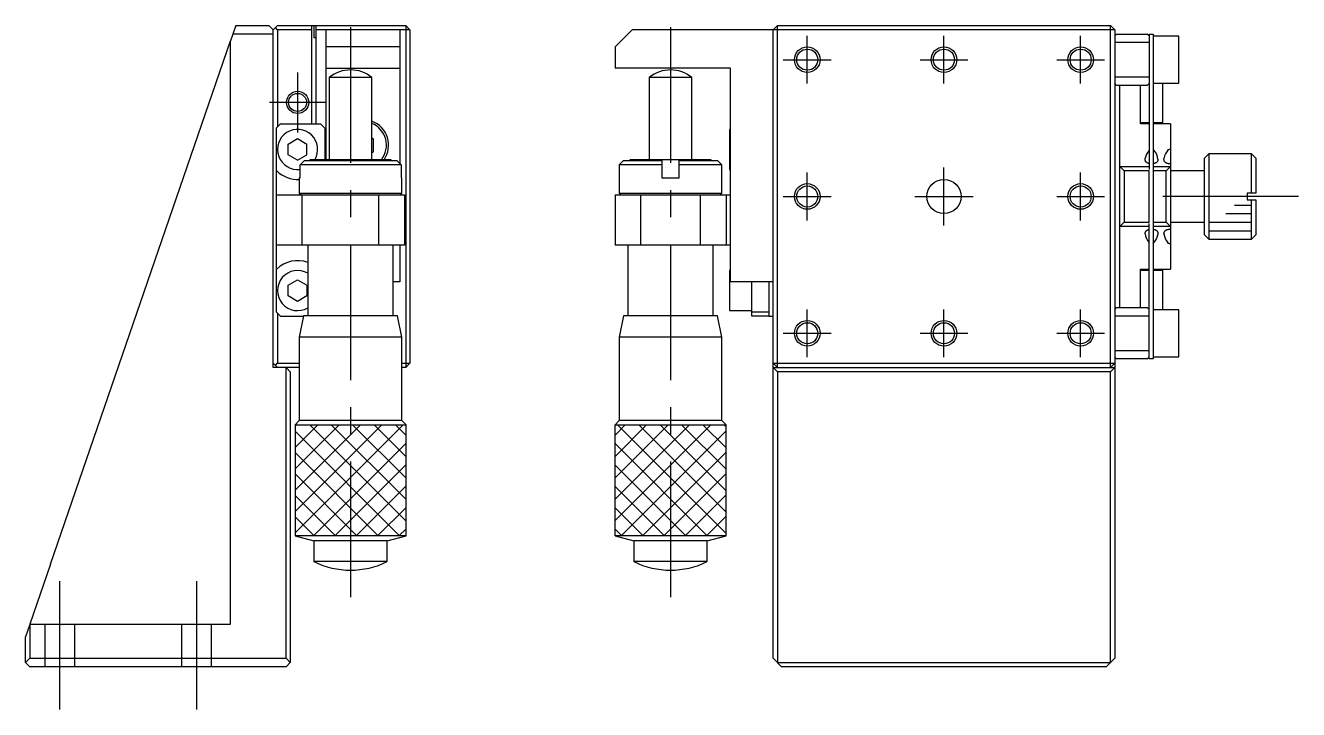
# Model space of a CAD drawing. Extents: x 0 to 312, y -8 to 225.
# Drawn here: x 0 to 149, y 75.9 to 155.9 of the extents above; entities that cross this region are included whole.
import ezdxf

# ---------------------------------------------------------------- set-up
doc = ezdxf.new("R2010")
doc.units = 0
doc.header["$LTSCALE"] = 0.5
doc.linetypes.add('CENTER', pattern=[50.8, 31.75, -6.35, 6.35, -6.35])
doc.linetypes.add('DASHED', pattern=[19.05, 12.7, -6.35])
for name, color, linetype in [('MSM_CENTER', 1, 'CENTER'), ('MSM_CONTINUOUS', 7, 'CONTINUOUS'), ('MSM_DASHED', 4, 'DASHED'), ('MSM_NARROW', 5, 'CONTINUOUS')]:
    doc.layers.add(name, color=color, linetype=linetype)

msp = doc.modelspace()

# ---------------------------------------------------------------- linework, layer by layer
at = {"layer": 'MSM_CENTER'}
for p, q in [((38.05, 155.705063), (38.05, 87.205064)), ((75.5, 155.705063), (75.5, 87.205064)), ((91.5, 149.105071), (91.5, 154.705071)), ((107.5, 149.105071), (107.5, 154.705071)), ((123.5, 149.105071), (123.5, 154.705071)), ((88.7, 151.905071), (94.3, 151.905071)), ((104.7, 151.905071), (110.3, 151.905071)), ((120.7, 151.905071), (126.3, 151.905071)), ((31.85, 150.40507), (31.85, 143.405072)), ((35.15, 146.905071), (28.55, 146.905071)), ((91.5, 133.105071), (91.5, 138.705071)), ((107.5, 132.505071), (107.5, 139.305071)), ((123.5, 133.105071), (123.5, 138.705071)), ((88.7, 135.905071), (94.3, 135.905071)), ((104.1, 135.905071), (110.9, 135.905071)), ((120.7, 135.905071), (126.3, 135.905071)), ((149, 135.905071), (132, 135.905071)), ((91.5, 117.105071), (91.5, 122.705071)), ((107.5, 117.105071), (107.5, 122.705071)), ((123.5, 117.105071), (123.5, 122.705071)), ((88.7, 119.905071), (94.3, 119.905071)), ((104.7, 119.905071), (110.3, 119.905071)), ((120.7, 119.905071), (126.3, 119.905071)), ((4, 90.905071), (4, 75.905071)), ((20, 90.905071), (20, 75.905071))]:
    msp.add_line(p, q, dxfattribs=at)
at = {"layer": 'MSM_CONTINUOUS'}
for p, q in [((24.619424, 155.905071), (24.275097, 154.905071)), ((24.619424, 155.905071), (28.5, 155.905071)), ((29, 155.405071), (28.5, 155.905071)), ((29, 155.405071), (29.5, 155.905071)), ((29, 155.405071), (29.35, 155.755071)), ((29, 115.905071), (29, 155.405071)), ((29.5, 155.405071), (29.25, 155.655071)), ((29.5, 155.905071), (44.5, 155.905071)), ((29.5, 155.405071), (29.5, 144.055071)), ((33.5, 155.405071), (29.5, 155.405071)), ((33.5, 144.405071), (33.5, 155.905071)), ((33.75, 155.905071), (33.75, 154.505071)), ((34, 155.905071), (34, 144.405071)), ((45, 155.405071), (34, 155.405071)), ((35.2, 140.205071), (35.2, 155.405071)), ((43.8, 155.405071), (43.8, 139.768614)), ((44.5, 155.905071), (44.5, 115.905071)), ((45, 155.405071), (44.5, 155.905071)), ((45, 155.405071), (45, 116.405071)), ((71, 155.405071), (69, 153.405071)), ((127.5, 155.405071), (71, 155.405071)), ((87.5, 155.405071), (88, 155.905071)), ((87.5, 81.905071), (87.5, 155.405071)), ((88, 115.905071), (88, 155.905071)), ((88, 155.905071), (127, 155.905071)), ((127, 115.905071), (127, 155.905071)), ((127.5, 155.405071), (127, 155.905071)), ((127.5, 155.405071), (127.5, 81.905071)), ((2.926785, 92.905071), (24, 154.106132)), ((24.275097, 154.905071), (24, 154.106132)), ((24, 85.905071), (24, 154.106132)), ((29, 154.905071), (24.275097, 154.905071)), ((33.75, 154.505071), (34, 154.505071)), ((127.5, 154.705071), (127.7, 154.905071)), ((131.5, 153.905071), (127.5, 153.905071)), ((127.7, 154.905071), (131.3, 154.905071)), ((131.5, 154.705071), (131.3, 154.905071)), ((131.5, 154.905071), (131.5, 139.054508)), ((131.5, 154.905071), (132, 154.905071)), ((132, 154.905071), (132, 116.905071)), ((135, 154.655071), (132, 154.655071)), ((135, 149.155071), (135, 154.655071)), ((43.8, 153.405071), (35.2, 153.405071)), ((69, 153.405071), (69, 150.905071)), ((35.2, 150.905071), (43.8, 150.905071)), ((82.5, 150.905071), (69, 150.905071)), ((82.5, 125.905071), (82.5, 150.905071)), ((40.549996, 149.827562), (35.550004, 149.827562)), ((35.550004, 149.827562), (35.550004, 140.205071)), ((40.549996, 140.205071), (40.549996, 149.827562)), ((77.999996, 149.827562), (73.000004, 149.827562)), ((73.000004, 149.827562), (73.000004, 140.205071)), ((77.999996, 140.205071), (77.999996, 149.827562)), ((127.5, 149.905071), (131.5, 149.905071)), ((127.7, 148.905071), (127.5, 149.105071)), ((131.3, 148.905071), (131.5, 149.105071)), ((132, 149.155071), (135, 149.155071)), ((133.1, 144.555071), (133.1, 149.155071)), ((131.3, 148.905071), (127.7, 148.905071)), ((128.1, 122.905071), (128.1, 148.905071)), ((130.5, 144.405071), (130.5, 148.905071)), ((130.5, 144.555071), (131.5, 144.555071)), ((132.000001, 145.905071), (132.000001, 139.405071)), ((132.000001, 144.555071), (133.1, 144.555071)), ((29.35, 143.905071), (29.85, 144.405071)), ((29.35, 143.905071), (29.35, 122.405071)), ((29.85, 144.405071), (34.55, 144.405071)), ((35.05, 143.905071), (34.55, 144.405071)), ((35.05, 143.905071), (35.05, 140.205071)), ((82.4, 143.755071), (82.4, 139.055071)), ((82.5, 143.755071), (82.4, 143.755071)), ((131.5, 144.405071), (130.5, 144.405071)), ((134, 144.405071), (132.000001, 144.405071)), ((134, 144.405071), (134, 127.405071)), ((30.75, 142.040156), (31.85, 142.675241)), ((30.75, 140.769985), (30.75, 142.040156)), ((31.85, 142.675241), (32.95, 142.040156)), ((32.95, 140.769985), (32.95, 142.040156)), ((40.75, 142.626758), (40.549996, 142.742231)), ((40.75, 141.183383), (40.75, 142.626758)), ((31.85, 140.1349), (30.75, 140.769985)), ((31.85, 140.1349), (32.95, 140.769985)), ((32.13392, 139.605071), (32.641673, 140.105071)), ((32.641673, 140.105071), (43.458327, 140.105071)), ((42.8, 140.205071), (33.3, 140.205071)), ((33.3, 140.205071), (33.3, 140.105071)), ((40.549996, 141.06791), (40.75, 141.183383)), ((42.8, 140.105071), (42.8, 140.205071)), ((43.458327, 140.105071), (43.96608, 139.605071)), ((70, 140.105071), (69.5, 139.605071)), ((70, 140.105071), (74.5, 140.105071)), ((80.25, 140.205071), (70.75, 140.205071)), ((70.75, 140.205071), (70.75, 140.10509)), ((74.5, 140.105071), (74.5, 138.105071)), ((76.5, 138.105071), (76.5, 140.105071)), ((76.5, 140.105071), (81, 140.105071)), ((80.25, 140.10509), (80.25, 140.205071)), ((81.5, 139.605071), (81, 140.105071)), ((131.05, 140.262765), (131.058584, 140.379733)), ((131.050102, 140.252875), (131.05, 140.262765)), ((131.051903, 140.212086), (131.050102, 140.252875)), ((131.056246, 140.172264), (131.051903, 140.212086)), ((131.063265, 140.133538), (131.056246, 140.172264)), ((131.073098, 140.09604), (131.063265, 140.133538)), ((131.082625, 140.068215), (131.073098, 140.09604)), ((131.093981, 140.0411), (131.082625, 140.068215)), ((132.000032, 141.389386), (132.079544, 141.317755)), ((132.520878, 140.07792), (132.509849, 140.049816)), ((132.530028, 140.106766), (132.520878, 140.07792)), ((132.537343, 140.136273), (132.530028, 140.106766)), ((132.544994, 140.1812), (132.537343, 140.136273)), ((132.549101, 140.227595), (132.544994, 140.1812)), ((132.55, 140.262798), (132.549101, 140.227595)), ((133.25, 140.262725), (133.263205, 140.409839)), ((133.250053, 140.253943), (133.25, 140.262725)), ((133.251477, 140.217752), (133.250053, 140.253943)), ((133.254917, 140.182195), (133.251477, 140.217752)), ((133.260464, 140.14738), (133.254917, 140.182195)), ((133.26821, 140.113416), (133.260464, 140.14738)), ((133.278246, 140.08041), (133.26821, 140.113416)), ((133.290663, 140.048471), (133.278246, 140.08041)), ((133.70113, 141.297039), (133.796292, 141.386698)), ((133.796292, 141.386698), (133.893304, 141.445405)), ((133.893304, 141.445405), (134, 141.468321)), ((138.5, 140.905071), (138, 140.405071)), ((138, 131.405071), (138, 140.405071)), ((138.5, 140.905071), (138.5, 130.905071)), ((143.5, 140.905071), (138.5, 140.905071)), ((143.5, 136.305071), (143.5, 140.905071)), ((144, 140.405071), (143.5, 140.905071)), ((144, 140.405071), (144, 136.305071)), ((29.419179, 138.886915), (29.35, 138.857543)), ((32.13392, 138.105071), (32.13392, 139.605071)), ((43.96608, 139.605071), (32.13392, 139.605071)), ((43.96608, 139.605071), (43.96608, 138.105071)), ((74.5, 139.605071), (69.5, 139.605071)), ((69.5, 139.605071), (69.5, 136.305071)), ((81.5, 139.605071), (76.5, 139.605071)), ((81.5, 136.305071), (81.5, 139.605071)), ((82.4, 139.055071), (82.5, 139.055071)), ((128.1, 139.405071), (128.6, 138.905071)), ((128.1, 139.405071), (131.5, 139.405071)), ((131.5, 138.905071), (128.6, 138.905071)), ((128.6, 138.905071), (128.6, 132.905071)), ((131.107198, 140.014772), (131.093981, 140.0411)), ((131.122312, 139.98931), (131.107198, 140.014772)), ((131.139354, 139.964792), (131.122312, 139.98931)), ((131.15836, 139.941297), (131.139354, 139.964792)), ((131.177644, 139.920611), (131.15836, 139.941297)), ((131.198718, 139.900774), (131.177644, 139.920611)), ((131.221536, 139.881846), (131.198718, 139.900774)), ((131.246056, 139.863883), (131.221536, 139.881846)), ((131.272231, 139.846942), (131.246056, 139.863883)), ((131.30002, 139.83108), (131.272231, 139.846942)), ((131.325256, 139.818299), (131.30002, 139.83108)), ((131.351755, 139.806283), (131.325256, 139.818299)), ((131.379426, 139.795056), (131.351755, 139.806283)), ((131.408178, 139.784639), (131.379426, 139.795056)), ((131.437919, 139.775053), (131.408178, 139.784639)), ((131.468556, 139.766321), (131.437919, 139.775053)), ((131.5, 139.758465), (131.468556, 139.766321)), ((131.5, 132.905071), (131.5, 138.905071)), ((132.024953, 139.743666), (132, 139.739844)), ((132, 139.405071), (134, 139.405071)), ((133.5, 138.905071), (132, 138.905071)), ((132.049576, 139.747955), (132.024953, 139.743666)), ((132.073817, 139.752706), (132.049576, 139.747955)), ((132.104128, 139.759449), (132.073817, 139.752706)), ((132.133789, 139.766978), (132.104128, 139.759449)), ((132.16272, 139.775277), (132.133789, 139.766978)), ((132.19084, 139.784328), (132.16272, 139.775277)), ((132.218068, 139.794114), (132.19084, 139.784328)), ((132.244323, 139.804617), (132.218068, 139.794114)), ((132.269524, 139.81582), (132.244323, 139.804617)), ((132.29359, 139.827706), (132.269524, 139.81582)), ((132.319631, 139.842096), (132.29359, 139.827706)), ((132.344311, 139.857421), (132.319631, 139.842096)), ((132.367596, 139.873635), (132.344311, 139.857421)), ((132.389451, 139.890693), (132.367596, 139.873635)), ((132.40984, 139.908551), (132.389451, 139.890693)), ((132.42873, 139.927163), (132.40984, 139.908551)), ((132.446085, 139.946484), (132.42873, 139.927163)), ((132.46506, 139.970788), (132.446085, 139.946484)), ((132.481984, 139.996167), (132.46506, 139.970788)), ((132.496899, 140.022537), (132.481984, 139.996167)), ((132.509849, 140.049816), (132.496899, 140.022537)), ((133.305552, 140.017709), (133.290663, 140.048471)), ((133.319536, 139.99364), (133.305552, 140.017709)), ((133.335301, 139.970329), (133.319536, 139.99364)), ((133.352847, 139.947844), (133.335301, 139.970329)), ((133.372173, 139.926251), (133.352847, 139.947844)), ((133.393279, 139.905618), (133.372173, 139.926251)), ((133.416165, 139.886013), (133.393279, 139.905618)), ((133.438853, 139.868886), (133.416165, 139.886013)), ((133.463139, 139.852606), (133.438853, 139.868886)), ((133.48895, 139.837215), (133.463139, 139.852606)), ((133.516213, 139.822753), (133.48895, 139.837215)), ((133.5, 138.905071), (134, 139.405071)), ((133.5, 132.905071), (133.5, 138.905071)), ((133.544855, 139.809262), (133.516213, 139.822753)), ((133.574803, 139.796784), (133.544855, 139.809262)), ((133.600911, 139.787108), (133.574803, 139.796784)), ((133.627976, 139.778111), (133.600911, 139.787108)), ((133.655911, 139.769806), (133.627976, 139.778111)), ((133.684627, 139.762204), (133.655911, 139.769806)), ((133.714037, 139.755317), (133.684627, 139.762204)), ((133.744054, 139.749159), (133.714037, 139.755317)), ((133.774591, 139.743741), (133.744054, 139.749159)), ((133.805699, 139.739048), (133.774591, 139.743741)), ((133.837362, 139.735069), (133.805699, 139.739048)), ((133.869465, 139.731807), (133.837362, 139.735069)), ((133.901894, 139.729264), (133.869465, 139.731807)), ((133.934536, 139.727444), (133.901894, 139.729264)), ((133.967276, 139.72635), (133.934536, 139.727444)), ((134, 139.725985), (133.967276, 139.72635)), ((138, 138.905071), (134, 138.905071)), ((32.05, 138.105071), (32.13392, 138.105071)), ((32.05, 138.105071), (32.05, 136.305071)), ((43.96608, 138.105071), (44.05, 138.105071)), ((44.05, 136.305071), (44.05, 138.105071)), ((74.5, 138.105071), (76.5, 138.105071)), ((29.35, 136.105071), (44.35, 136.105071)), ((32.05, 136.305071), (44.05, 136.305071)), ((32.05, 136.305071), (32.25, 136.105071)), ((32.35, 136.105071), (32.35, 130.205071)), ((41.35, 130.205071), (41.35, 136.105071)), ((43.85, 136.105071), (44.05, 136.305071)), ((44.35, 136.105071), (44.35, 130.205071)), ((69, 136.105071), (82.5, 136.105071)), ((69, 136.105071), (69, 130.205071)), ((69.5, 136.305071), (81.5, 136.305071)), ((69.5, 136.305071), (69.7, 136.105071)), ((72, 136.105071), (72, 130.205071)), ((79, 130.205071), (79, 136.105071)), ((81.3, 136.105071), (81.5, 136.305071)), ((82, 136.105071), (82, 130.205071)), ((144, 136.305071), (143, 136.305071)), ((143, 136.305071), (143, 135.505071)), ((143, 135.505071), (144, 135.505071)), ((143.5, 130.905071), (143.5, 135.505071)), ((144, 135.505071), (144, 131.405071)), ((128.6, 132.905071), (128.1, 132.405071)), ((128.6, 132.905071), (131.5, 132.905071)), ((131.5, 116.905071), (131.5, 132.755647)), ((132, 132.905071), (133.5, 132.905071)), ((134, 132.405071), (133.5, 132.905071)), ((134, 132.905071), (138, 132.905071)), ((131.5, 132.405071), (128.1, 132.405071)), ((131.05, 131.547478), (131.050003, 131.54953)), ((131.050003, 131.54953), (131.051032, 131.58513)), ((131.051032, 131.58513), (131.053976, 131.62013)), ((131.053976, 131.62013), (131.058921, 131.65443)), ((131.058921, 131.65443), (131.065954, 131.687928)), ((131.065954, 131.687928), (131.075163, 131.720525)), ((131.075163, 131.720525), (131.086634, 131.75212)), ((131.086634, 131.75212), (131.100454, 131.782611)), ((131.100454, 131.782611), (131.113389, 131.806352)), ((131.113389, 131.806352), (131.12801, 131.829402)), ((131.12801, 131.829402), (131.144317, 131.851698)), ((131.144317, 131.851698), (131.162309, 131.873179)), ((131.162309, 131.873179), (131.181986, 131.893782)), ((131.181986, 131.893782), (131.203346, 131.913446)), ((131.203346, 131.913446), (131.226389, 131.932108)), ((131.226389, 131.932108), (131.248149, 131.947717)), ((131.248149, 131.947717), (131.271336, 131.96259)), ((131.271336, 131.96259), (131.295877, 131.976695)), ((131.295877, 131.976695), (131.321701, 131.990004)), ((131.321701, 131.990004), (131.348735, 132.002485)), ((131.348735, 132.002485), (131.376907, 132.014108)), ((131.376907, 132.014108), (131.406144, 132.024842)), ((131.406144, 132.024842), (131.436374, 132.034658)), ((131.436374, 132.034658), (131.46772, 132.04361)), ((131.46772, 132.04361), (131.5, 132.051676)), ((134, 132.405071), (132, 132.405071)), ((132, 132.070298), (132.032393, 132.065225)), ((132.000001, 132.405071), (132.000001, 125.905071)), ((132.032393, 132.065225), (132.064279, 132.059342)), ((132.064279, 132.059342), (132.095556, 132.052661)), ((132.095556, 132.052661), (132.126119, 132.045193)), ((132.126119, 132.045193), (132.155863, 132.036953)), ((132.155863, 132.036953), (132.184684, 132.027952)), ((132.184684, 132.027952), (132.212478, 132.018204)), ((132.212478, 132.018204), (132.239197, 132.007708)), ((132.239197, 132.007708), (132.264948, 131.99643)), ((132.264948, 131.99643), (132.289679, 131.984395)), ((132.289679, 131.984395), (132.313337, 131.971631)), ((132.313337, 131.971631), (132.335871, 131.958165)), ((132.335871, 131.958165), (132.357229, 131.944023)), ((132.357229, 131.944023), (132.37736, 131.929233)), ((132.37736, 131.929233), (132.400589, 131.910024)), ((132.400589, 131.910024), (132.422064, 131.88979)), ((132.422064, 131.88979), (132.441779, 131.868598)), ((132.441779, 131.868598), (132.459731, 131.846513)), ((132.459731, 131.846513), (132.475916, 131.823601)), ((132.475916, 131.823601), (132.49033, 131.799927)), ((132.49033, 131.799927), (132.505689, 131.769806)), ((132.505689, 131.769806), (132.51861, 131.738514)), ((132.51861, 131.738514), (132.529182, 131.70616)), ((132.529182, 131.70616), (132.537489, 131.672848)), ((132.537489, 131.672848), (132.54362, 131.638686)), ((132.55, 131.547353), (132.539225, 131.415312)), ((132.54362, 131.638686), (132.54766, 131.603779)), ((132.54766, 131.603779), (132.549696, 131.568233)), ((132.549696, 131.568233), (132.55, 131.547353)), ((133.25, 131.547469), (133.251044, 131.585302)), ((133.251044, 131.585302), (133.254591, 131.625358)), ((133.254591, 131.625358), (133.260781, 131.664465)), ((133.260781, 131.664465), (133.269745, 131.702471)), ((133.269745, 131.702471), (133.281617, 131.739227)), ((133.281617, 131.739227), (133.296527, 131.774582)), ((133.296527, 131.774582), (133.309083, 131.798835)), ((133.309083, 131.798835), (133.32335, 131.822393)), ((133.32335, 131.822393), (133.339332, 131.845192)), ((133.339332, 131.845192), (133.357029, 131.867169)), ((133.357029, 131.867169), (133.376446, 131.888259)), ((133.376446, 131.888259), (133.397584, 131.908398)), ((133.397584, 131.908398), (133.420445, 131.927522)), ((133.420445, 131.927522), (133.442087, 131.943529)), ((133.442087, 131.943529), (133.465195, 131.958789)), ((133.465195, 131.958789), (133.489694, 131.97327)), ((133.489694, 131.97327), (133.515514, 131.986939)), ((133.515514, 131.986939), (133.542582, 131.999765)), ((133.542582, 131.999765), (133.570825, 132.011716)), ((133.570825, 132.011716), (133.600171, 132.02276)), ((133.600171, 132.02276), (133.630548, 132.032863)), ((133.630548, 132.032863), (133.657451, 132.040794)), ((133.657451, 132.040794), (133.685172, 132.04808)), ((133.685172, 132.04808), (133.713621, 132.054713)), ((133.713621, 132.054713), (133.742707, 132.060685)), ((133.742707, 132.060685), (133.772342, 132.06599)), ((133.772342, 132.06599), (133.802436, 132.070619)), ((133.802436, 132.070619), (133.832899, 132.074565)), ((133.832899, 132.074565), (133.863642, 132.077821)), ((133.863642, 132.077821), (133.897397, 132.08059)), ((133.897397, 132.08059), (133.931464, 132.08257)), ((133.931464, 132.08257), (133.965709, 132.083759)), ((133.965709, 132.083759), (134, 132.084156)), ((138, 131.405071), (138.5, 130.905071)), ((143.5, 130.905071), (144, 131.405071)), ((44.35, 130.205071), (29.35, 130.205071)), ((33.05, 130.205071), (33.05, 121.955071)), ((43.05, 121.955071), (43.05, 130.205071)), ((43.8, 130.205071), (43.8, 125.905071)), ((82.5, 130.205071), (69, 130.205071)), ((70.5, 130.205071), (70.5, 121.955071)), ((80.5, 121.955071), (80.5, 130.205071)), ((133.797867, 130.422379), (133.70619, 130.507248)), ((133.886628, 130.367642), (133.797867, 130.422379)), ((134, 130.34182), (133.886628, 130.367642)), ((138.5, 130.905071), (143.5, 130.905071)), ((29.419179, 127.423226), (29.35, 127.452598)), ((82.4, 127.255071), (82.4, 122.555071)), ((82.5, 127.255071), (82.4, 127.255071)), ((130.5, 127.405071), (131.5, 127.405071)), ((130.5, 122.905071), (130.5, 127.405071)), ((131.5, 127.255071), (130.5, 127.255071)), ((132.000001, 127.405071), (134, 127.405071)), ((133.1, 127.255071), (132.000001, 127.255071)), ((133.1, 122.655071), (133.1, 127.255071)), ((30.75, 125.540156), (31.85, 126.175241)), ((30.75, 124.269985), (30.75, 125.540156)), ((31.85, 126.175241), (32.95, 125.540156)), ((32.95, 125.540156), (32.95, 124.269985)), ((43.8, 125.905071), (43.05, 125.905071)), ((87.5, 125.905071), (82.5, 125.905071)), ((85, 121.905071), (85, 125.905071)), ((87, 125.905071), (87, 121.905069)), ((31.85, 123.6349), (30.75, 124.269985)), ((32.95, 124.269985), (31.85, 123.6349)), ((29.85, 121.905071), (29.35, 122.405071)), ((29.5, 122.255071), (29.5, 116.405071)), ((82.4, 122.555071), (85, 122.555071)), ((85, 122.405071), (87, 122.405071)), ((127.5, 122.705071), (127.7, 122.905071)), ((127.7, 122.905071), (131.3, 122.905071)), ((131.5, 122.705071), (131.3, 122.905071)), ((135, 122.655071), (132, 122.655071)), ((135, 117.155071), (135, 122.655071)), ((29.85, 121.905071), (32.540003, 121.905071)), ((32.550003, 121.955071), (32.050004, 119.455072)), ((43.549997, 121.955071), (32.550003, 121.955071)), ((44.049996, 119.455072), (43.549997, 121.955071)), ((70.000003, 121.955071), (69.500004, 119.455072)), ((80.999997, 121.955071), (70.000003, 121.955071)), ((81.499996, 119.455072), (80.999997, 121.955071)), ((87, 121.905069), (85, 121.905071)), ((87, 121.905069), (87.5, 121.905069)), ((131.5, 121.905071), (127.5, 121.905071)), ((44.049996, 119.455072), (32.050004, 119.455072)), ((32.050004, 119.455072), (32.050004, 109.705067)), ((44.049996, 109.705067), (44.049996, 119.455072)), ((81.499996, 119.455072), (69.500004, 119.455072)), ((69.500004, 119.455072), (69.500004, 109.705067)), ((81.499996, 109.705067), (81.499996, 119.455072)), ((127.5, 117.905071), (131.5, 117.905071)), ((29, 116.405071), (29.35, 116.055071)), ((29.5, 115.905071), (29, 116.405071)), ((29.25, 116.155071), (29.5, 116.405071)), ((29.5, 116.405071), (32.050004, 116.405071)), ((44.049996, 116.405071), (45, 116.405071)), ((44.5, 115.905071), (45, 116.405071)), ((87.5, 116.405071), (127.5, 116.405071)), ((88, 115.905071), (87.5, 116.405071)), ((127, 115.905071), (127.5, 116.405071)), ((127.7, 116.905071), (127.5, 117.105071)), ((131.3, 116.905071), (127.7, 116.905071)), ((131.3, 116.905071), (131.5, 117.105071)), ((132, 116.905071), (131.5, 116.905071)), ((132, 117.155071), (135, 117.155071)), ((32.050004, 115.905071), (29, 115.905071)), ((30.5, 81.905071), (30.5, 115.905071)), ((30.5, 115.905071), (31, 115.405071)), ((31, 115.405071), (31, 81.405071)), ((44.5, 115.905071), (44.049996, 115.905071)), ((87.5, 115.905071), (88, 115.405071)), ((87.5, 115.905071), (127.5, 115.905071)), ((88, 115.405071), (88, 81.405071)), ((127, 115.405071), (88, 115.405071)), ((127, 115.405071), (127.5, 115.905071)), ((127, 81.405071), (127, 115.405071)), ((32.050004, 109.705067), (31.550001, 109.205065)), ((31.550001, 109.205065), (31.550001, 96.205064)), ((31.550001, 109.205065), (44.549999, 109.205065)), ((44.049996, 109.705067), (32.050004, 109.705067)), ((44.549999, 109.205065), (44.049996, 109.705067)), ((44.549999, 96.205064), (44.549999, 109.205065)), ((69.500004, 109.705067), (69.000001, 109.205065)), ((69.000001, 109.205065), (81.999999, 109.205065)), ((69.000001, 96.205064), (69.000001, 109.205065)), ((81.499996, 109.705067), (69.500004, 109.705067)), ((81.999999, 109.205065), (81.499996, 109.705067)), ((81.999999, 96.205064), (81.999999, 109.205065)), ((44.549999, 96.205064), (31.550001, 96.205064)), ((31.550001, 96.205064), (33.75, 95.615576)), ((42.35, 95.615576), (33.75, 95.615576)), ((33.75, 95.615576), (33.75, 93.205065)), ((42.35, 95.615576), (44.549999, 96.205064)), ((42.35, 93.205065), (42.35, 95.615576)), ((69.000001, 96.205064), (71.2, 95.615576)), ((81.999999, 96.205064), (69.000001, 96.205064)), ((79.8, 95.615576), (71.2, 95.615576)), ((71.2, 95.615576), (71.2, 93.205065)), ((79.8, 95.615576), (81.999999, 96.205064)), ((79.8, 93.205065), (79.8, 95.615576)), ((2.926785, 92.905071), (0.516491, 85.905071)), ((42.35, 93.205065), (33.75, 93.205065)), ((79.8, 93.205065), (71.2, 93.205065)), ((0.5, 85.857176), (0, 84.405071)), ((0.516491, 85.905071), (0.5, 85.857176)), ((0.5, 85.857176), (0.5, 81.905071)), ((0.516491, 85.905071), (24, 85.905071)), ((0, 81.405071), (0, 84.405071)), ((0.5, 81.905071), (0, 81.405071)), ((0, 81.405071), (0.5, 80.905071)), ((0.5, 81.905071), (30.5, 81.905071)), ((30.5, 80.905071), (0.5, 80.905071)), ((31, 81.405071), (30.5, 81.905071)), ((30.5, 80.905071), (31, 81.405071)), ((87.5, 81.905071), (88.5, 80.905071)), ((88, 81.405071), (127, 81.405071)), ((126.5, 80.905071), (88.5, 80.905071)), ((127.5, 81.905071), (126.5, 80.905071))]:
    msp.add_line(p, q, dxfattribs=at)
for centre, radius in [((91.5, 151.905071), 1.2295), ((107.5, 151.905071), 1.2295), ((123.5, 151.905071), 1.2295), ((31.85, 146.905071), 1.0565), ((91.5, 135.905071), 1.2295), ((107.5, 135.905071), 2), ((123.5, 135.905071), 1.2295), ((91.5, 119.905071), 1.2295), ((107.5, 119.905071), 1.2295), ((123.5, 119.905071), 1.2295)]:
    msp.add_circle(centre, radius, dxfattribs=at)
for centre, radius, start, end in [((38.05, 146.705066), 3.999997, 51.317811, 128.682189), ((75.499997, 146.705066), 3.999997, 51.317795, 128.682173), ((39.5, 141.905071), 3, 325.481892, 69.512766), ((31.85, 141.405071), 2.35, 329.293644, 276.93924727), ((39.5, 141.905071), 2.75, 321.816518, 67.5537118), ((133.013188, 140.002285), 1.990715, 139.47983532, 169.07029629), ((130.70587, 140.07279), 1.853893, 5.88266192, 42.18611397), ((135.200148, 140.005438), 1.978709, 139.25077852, 168.20700869), ((31.85, 141.405071), 3.5, 226.010986, 273.275829), ((132.879747, 131.729889), 1.838817, 185.693117, 221.386932), ((130.693711, 131.77239), 1.879741, 314.02568516, 349.04947845), ((135.100082, 131.738682), 1.859937, 185.90079989, 221.4590073), ((31.85, 124.905071), 3.5, 69.948957, 133.989014), ((31.85, 124.905071), 2.35, 59.293644, 300.706356), ((38.05, 101.950065), 9.745001, 243.816209, 296.183791), ((75.499998, 101.950065), 9.745001, 243.816215, 296.183798)]:
    msp.add_arc(centre, radius, start, end, dxfattribs=at)
at = {"layer": 'MSM_DASHED'}
for p, q in [((2.25, 85.905071), (2.25, 80.905071)), ((5.75, 85.905071), (5.75, 80.905071)), ((18.25, 85.905071), (18.25, 80.905071)), ((21.75, 85.905071), (21.75, 80.905071))]:
    msp.add_line(p, q, dxfattribs=at)
at = {"layer": 'MSM_NARROW'}
for p, q in [((141.5, 134.905071), (143.5, 134.905071)), ((138.5, 132.905071), (143.5, 132.905071)), ((140.5, 133.905071), (143.5, 133.905071)), ((138.5, 131.905071), (143.5, 131.905071)), ((31.550001, 109.050001), (31.705065, 109.205065)), ((31.550001, 106.550001), (34.205065, 109.205065)), ((31.550001, 104.050001), (36.705065, 109.205065)), ((31.550001, 101.550001), (39.205065, 109.205065)), ((31.550001, 99.050001), (41.705065, 109.205065)), ((31.550001, 96.550001), (44.205065, 109.205065)), ((33.294935, 109.205065), (44.549999, 97.950001)), ((35.794935, 109.205065), (44.549999, 100.450001)), ((38.294935, 109.205065), (44.549999, 102.950001)), ((40.794935, 109.205065), (44.549999, 105.450001)), ((43.294935, 109.205065), (44.549999, 107.950001)), ((69.000001, 108.000001), (70.205065, 109.205065)), ((69.000001, 105.500001), (72.705065, 109.205065)), ((69.000001, 103.000001), (75.205065, 109.205065)), ((69.000001, 100.500001), (77.705065, 109.205065)), ((69.000001, 98.000001), (80.205065, 109.205065)), ((69.294935, 109.205065), (81.999999, 96.500001)), ((71.794935, 109.205065), (81.999999, 99.000001)), ((74.294935, 109.205065), (81.999999, 101.500001)), ((76.794935, 109.205065), (81.999999, 104.000001)), ((79.294935, 109.205065), (81.999999, 106.500001)), ((81.794935, 109.205065), (81.999999, 109.000001)), ((31.550001, 108.449999), (43.794936, 96.205064)), ((69.705064, 96.205064), (81.999999, 108.499999)), ((31.550001, 105.949999), (41.294936, 96.205064)), ((33.705064, 96.205064), (44.549999, 107.049999)), ((69.000001, 106.999999), (79.794936, 96.205064)), ((72.205064, 96.205064), (81.999999, 105.999999)), ((36.205064, 96.205064), (44.549999, 104.549999)), ((69.000001, 104.499999), (77.294936, 96.205064)), ((31.550001, 103.449999), (38.794936, 96.205064)), ((74.705064, 96.205064), (81.999999, 103.499999)), ((38.705064, 96.205064), (44.549999, 102.049999)), ((69.000001, 101.999999), (74.794936, 96.205064)), ((31.550001, 100.949999), (36.294936, 96.205064)), ((77.205064, 96.205064), (81.999999, 100.999999)), ((31.550001, 98.449999), (33.794936, 96.205064)), ((41.205064, 96.205064), (44.549999, 99.549999)), ((69.000001, 99.499999), (72.294936, 96.205064)), ((79.705064, 96.205064), (81.999999, 98.499999)), ((43.705064, 96.205064), (44.549999, 97.049999)), ((69.000001, 96.999999), (69.794936, 96.205064))]:
    msp.add_line(p, q, dxfattribs=at)
for centre, radius in [((91.5, 151.905071), 1.5), ((107.5, 151.905071), 1.5), ((123.5, 151.905071), 1.5), ((31.85, 146.905071), 1.3), ((91.5, 135.905071), 1.5), ((123.5, 135.905071), 1.5), ((91.5, 119.905071), 1.5), ((107.5, 119.905071), 1.5), ((123.5, 119.905071), 1.5)]:
    msp.add_circle(centre, radius, dxfattribs=at)

doc.saveas('drawing.dxf')
